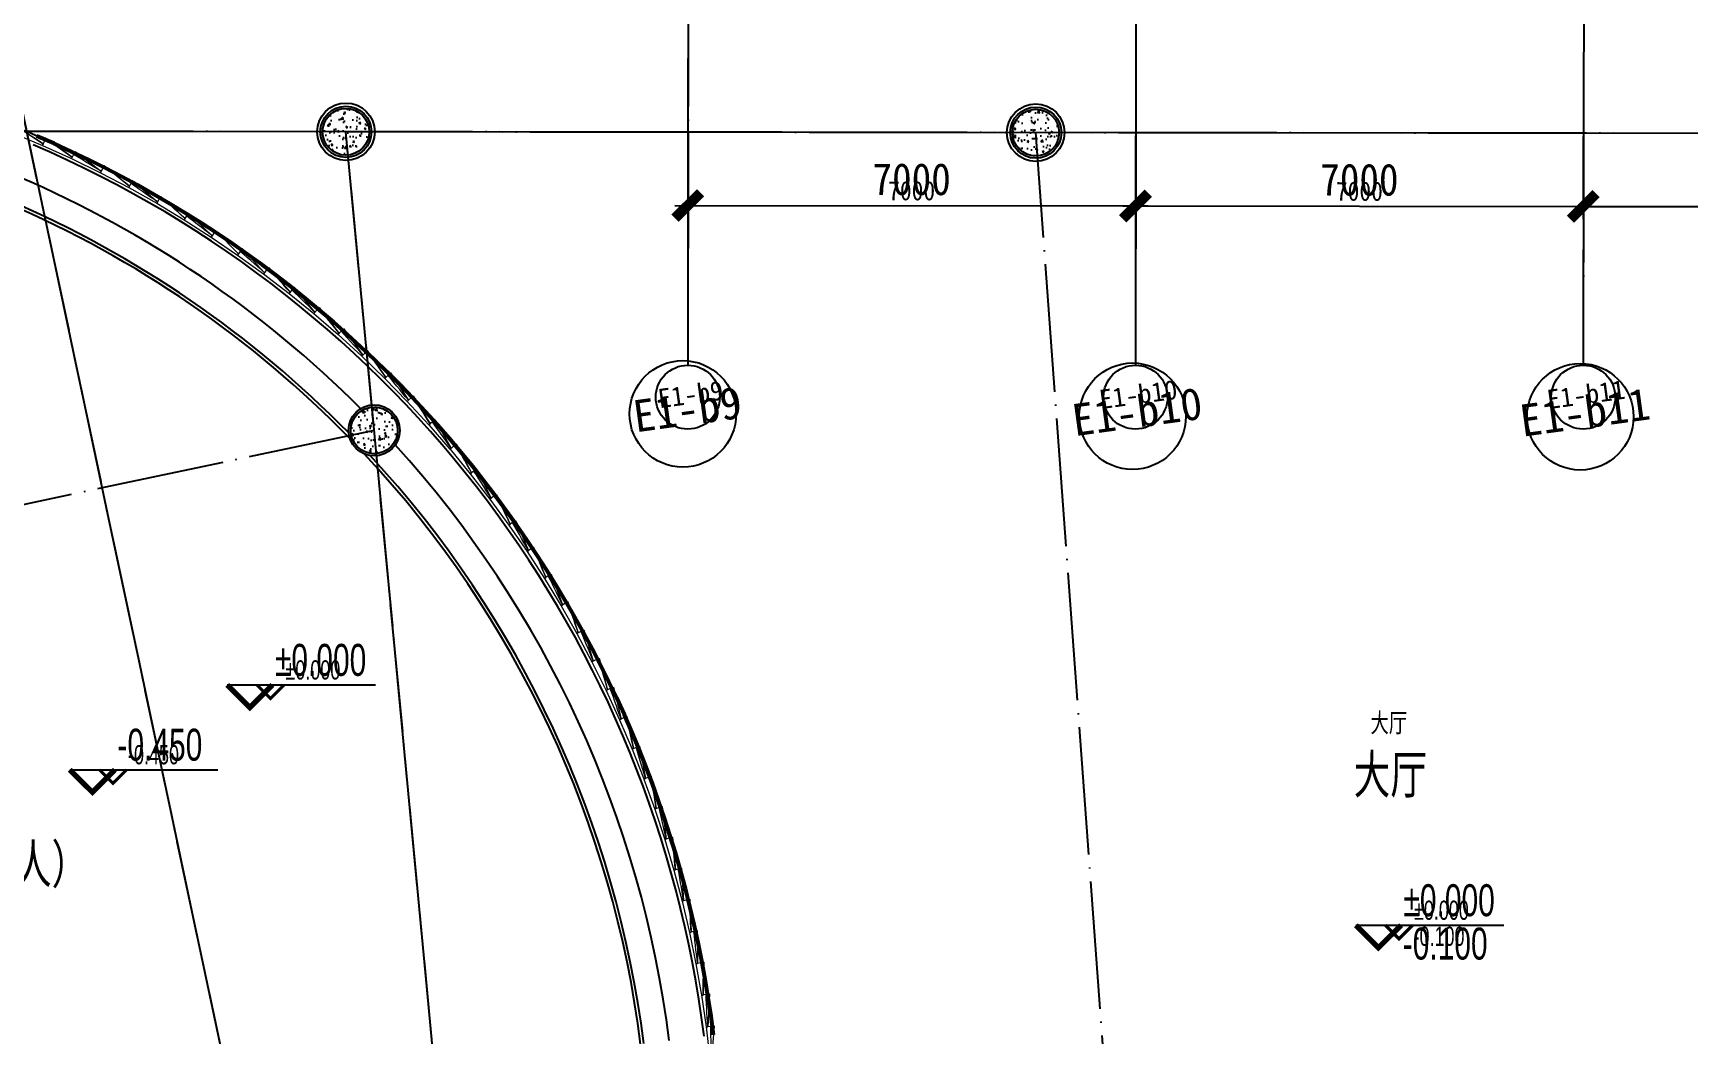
# Model space of a CAD drawing. Header units: millimetres. Extents: x 347599 to 1495443, y -100002 to 152717.
# Drawn here: x 1361493 to 1387381, y 22462 to 38135 of the extents above; entities that cross this region are included whole.
import ezdxf
from ezdxf.enums import TextEntityAlignment as Align

# ---------------------------------------------------------------- set-up
doc = ezdxf.new("R2010")
doc.units = ezdxf.units.MM
doc.header["$LTSCALE"] = 1000
doc.header["$PDMODE"] = 1
doc.linetypes.add('E-RG-1F$0$$0$DOTE', pattern=[2.42, 2, -0.2, 0.02, -0.2])
doc.linetypes.add('XRE2$0$HIDDEN', pattern=[0.375, 0.25, -0.125])
doc.layers.get('0').update_dxf_attribs({"linetype": 'CONTINUOUS'})
doc.layers.get('Defpoints').update_dxf_attribs({"linetype": 'CONTINUOUS'})
for name, color, linetype in [('$1$0S-COLS-HATCH', 8, 'CONTINUOUS'), ('$1$0S-COLS-LINE', 4, 'CONTINUOUS'), ('00外装饰面', 21, 'CONTINUOUS'), ('A-------', 18, 'CONTINUOUS'), ('A-WALL', 7, 'CONTINUOUS'), ('A—墙体', 7, 'CONTINUOUS'), ('A—文字索引', 40, 'CONTINUOUS'), ('A—轴线、尺寸', 1, 'CONTINUOUS'), ('E1-RD-1F$0$$1$0S-COLS-HATCH', 8, 'CONTINUOUS'), ('E1-RD-1F$0$$1$0S-COLS-LINE', 4, 'CONTINUOUS'), ('I-平面-标高（总）', 40, 'CONTINUOUS'), ('I—平面—文字', 40, 'CONTINUOUS'), ('I—平面—文字（放大1：100）', 40, 'XRE2$0$HIDDEN'), ('I—平面—标高', 40, 'CONTINUOUS'), ('I—平面—装饰面层线', 192, 'CONTINUOUS'), ('XRE2$0$0S-COLS-HATCH-A', 8, 'CONTINUOUS'), ('轴线100', 1, 'CONTINUOUS')]:
    doc.layers.add(name, color=color, linetype=linetype)
doc.layers.add('A-GLAZ', color=140, linetype='CONTINUOUS', lineweight=5)
doc.styles.add('ARIAL', font='simhei.ttf', dxfattribs={"width": 0.9})
doc.styles.add('E-RT-1F$0$XD2008', font='xd-hzs.shx', dxfattribs={"width": 0.7, "bigfont": 'xd-hztxt.shx'})
doc.styles.add('XD2008', font='simhei.ttf', dxfattribs={"width": 0.7})
doc.styles.add('幼圆', font='SIMYOU_0.TTF', dxfattribs={"width": 0.7})
doc.dimstyles.new('200', dxfattribs={"dimscale": 200, "dimtxt": 2.5, "dimasz": 2, "dimexe": 1, "dimexo": 1, "dimgap": 0.8, "dimtad": 1, "dimdec": 0, "dimdsep": 46, "dimtxsty": 'ARIAL', "dimblk1": 'ARCHTICK', "dimblk2": 'ARCHTICK', "dimsah": 1, "dimcen": -0.9, "dimdle": 1, "dimclrd": 256, "dimclre": 256, "dimclrt": 40, "dimaunit": 1, "dimadec": 0, "dimazin": 0, "dimtfac": 0.35, "dimtdec": 0, "dimtix": 1, "dimtmove": 2, "dimatfit": 3, "dimldrblk": 'ARCHTICK', "dimfxl": 0, "dimtvp": 0.8, "dimtolj": 1, "dimtzin": 0, "dimarcsym": 0})
doc.dimstyles.new('副本 100', dxfattribs={"dimscale": 100, "dimtxt": 2.5, "dimasz": 2, "dimexe": 1, "dimexo": 1, "dimgap": 0.8, "dimtad": 1, "dimdec": 0, "dimdsep": 46, "dimtxsty": 'ARIAL', "dimblk1": 'ARCHTICK', "dimblk2": 'ARCHTICK', "dimsah": 1, "dimcen": -0.9, "dimdle": 1, "dimclrd": 256, "dimclre": 256, "dimclrt": 40, "dimaunit": 1, "dimadec": 0, "dimazin": 0, "dimtfac": 0.35, "dimtdec": 0, "dimtix": 1, "dimtmove": 2, "dimatfit": 3, "dimldrblk": 'ARCHTICK', "dimfxl": 0, "dimtvp": 0.8, "dimtolj": 1, "dimtzin": 0, "dimarcsym": 0})
pattern_1 = [(50, (-10363982.86, 6219919.24), (286.904073, -25.100854), [30, -330]), (355, (-10363982.86, 6219919.24), (-55.5005334, 300.8768535), [24, -264]), (100.4514, (-10363958.95, 6219917.15), (231.4037527, 275.775817), [25.496076, -280.456845]), (46.1842, (-10363982.86, 6219999.24), (426.896419, -66.207606), [45, -495]), (96.6356, (-10363947.3, 6219993.72), (373.865082, 389.647148), [38.244115, -420.6852]), (351.1842, (-10363982.86, 6219999.24), (373.864778, 389.64744), [36, -396]), (21, (-10363942.86, 6219979.24), (238.762821, -161.0475563), [30, -330]), (326, (-10363942.86, 6219979.24), (97.326133, 290.060018), [24, -264]), (71.4514, (-10363922.97, 6219965.82), (336.0890514, 129.0121987), [25.496076, -280.456845]), (37.5, (-10363982.86, 6219919.24), (4.8639421, 133.1575415), [0, -260.8, 0, -268, 0, -265]), (7.5, (-10363982.86, 6219919.24), (105.227815, 157.7646848), [0, -152.8, 0, -254.8, 0, -101]), (327.5, (-10364072.06, 6219919.24), (213.5289745, -9.0219487), [0, -100, 0, -312, 0, -414]), (317.5, (-10364112.06, 6219919.24), (233.2744677, 40.041993), [0, -130, 0, -207.2, 0, -294])]

# ---------------------------------------------------------------- blocks, each defined once
blk = doc.blocks.new('_ArchTick')
at = {"color": 0, "linetype": 'ByBlock', "const_width": 0.4}
blk.add_lwpolyline([(-0.5, -0.5), (0.5, 0.5)], dxfattribs=at)
blk = doc.blocks.new('*D201')
at = {"layer": 'A—轴线、尺寸', "linetype": 'ByBlock', "lineweight": -2}
for p, q in [((1371732, 37640), (1371729, 35239)), ((1378732, 37632), (1378729, 35231)), ((1371529, 35440), (1378929, 35431))]:
    blk.add_line(p, q, dxfattribs=at)
at = {"layer": 'Defpoints', "color": 0, "linetype": 'ByBlock'}
for p in [(1371732, 37840), (1378732, 37832), (1378729, 35431)]:
    blk.add_point(p, dxfattribs=at)
at = {"layer": 'A—轴线、尺寸', "linetype": 'ByBlock', "lineweight": -2, "xscale": 400, "yscale": 400, "zscale": 400}
for p, rotation in [((1371729, 35439), 179.9322288725222), ((1378729, 35431), 359.9322288725222)]:
    blk.add_blockref('_ArchTick', p, dxfattribs=dict(at, rotation=rotation))
at = {"layer": 'A—轴线、尺寸', "color": 40, "linetype": 'ByBlock', "insert": (1375229, 35848), "char_height": 500, "attachment_point": 5, "rotation": 359.9322, "style": 'ARIAL'}
blk.add_mtext('\\A1;7000', dxfattribs=at)
blk = doc.blocks.new('*D231')
at = {"layer": 'A—轴线、尺寸', "linetype": 'ByBlock', "lineweight": -2}
for p, q in [((1378732, 37632), (1378729, 35231)), ((1385732, 37623), (1385729, 35223)), ((1378529, 35431), (1385929, 35423))]:
    blk.add_line(p, q, dxfattribs=at)
at = {"layer": 'Defpoints', "color": 0, "linetype": 'ByBlock'}
for p in [(1378732, 37832), (1385732, 37823), (1385729, 35423)]:
    blk.add_point(p, dxfattribs=at)
at = {"layer": 'A—轴线、尺寸', "linetype": 'ByBlock', "lineweight": -2, "xscale": 400, "yscale": 400, "zscale": 400}
for p, rotation in [((1378729, 35431), 179.9322288725222), ((1385729, 35423), 359.9322288725222)]:
    blk.add_blockref('_ArchTick', p, dxfattribs=dict(at, rotation=rotation))
at = {"layer": 'A—轴线、尺寸', "color": 40, "linetype": 'ByBlock', "insert": (1382229, 35840), "char_height": 500, "attachment_point": 5, "rotation": 359.9322, "style": 'ARIAL'}
blk.add_mtext('\\A1;7000', dxfattribs=at)
blk = doc.blocks.new('*D232')
at = {"layer": 'A—轴线、尺寸', "linetype": 'ByBlock', "lineweight": -2}
for p, q in [((1385732, 37723), (1385729, 35323)), ((1392732, 37715), (1392729, 35315)), ((1385629, 35423), (1392829, 35415))]:
    blk.add_line(p, q, dxfattribs=at)
at = {"layer": 'Defpoints', "color": 0, "linetype": 'ByBlock'}
for p in [(1385732, 37823), (1392732, 37815), (1392729, 35415)]:
    blk.add_point(p, dxfattribs=at)
at = {"layer": 'A—轴线、尺寸', "linetype": 'ByBlock', "lineweight": -2, "xscale": 200, "yscale": 200, "zscale": 200}
for p, rotation in [((1385729, 35423), 179.9322288725222), ((1392729, 35415), 359.9322288725222)]:
    blk.add_blockref('_ArchTick', p, dxfattribs=dict(at, rotation=rotation))
at = {"layer": 'A—轴线、尺寸', "color": 40, "linetype": 'ByBlock', "insert": (1389229, 35676), "char_height": 350, "attachment_point": 5, "rotation": 359.9322, "style": 'ARIAL'}
blk.add_mtext('\\A1;7000', dxfattribs=at)
blk = doc.blocks.new('E-RT-1F$0$ECADI-TAG-HGHT（国标）')
at = {"color": 1}
blk.add_line((-2.12, 2.12), (11.77, 2.12), dxfattribs=at)
at = {"color": 1, "const_width": 0.5}
blk.add_lwpolyline([(-2.12, 2.12), (0, 0), (2.12, 2.12)], dxfattribs=at)
at = {"color": 1}
blk.add_point((-1.48, 4.6), dxfattribs=at)
at = {"style": 'E-RT-1F$0$XD2008', "width": 0.7}
blk.add_attdef('FL', text='', height=3, dxfattribs=at).set_placement((-2.69, 2.97), align=Align.RIGHT)
for tag, p in [('F.F.L.', (2.28, 2.97)), ('T.O.S.', (2.28, -1.1))]:
    blk.add_attdef(tag, p, '', height=3, dxfattribs=at)
blk = doc.blocks.new('Adaptive - Lecture Hall Scale - Material 1-V70-E1b 和 E1c 号楼一层平面图 BLDG E1b AND E1c FIRST FLOOR PLAN')
at = {"layer": 'A-GLAZ', "color": 8}
for p, q in [((35413, 42607), (35708, 43035)), ((35462, 42586), (35413, 42607))]:
    blk.add_line(p, q, dxfattribs=at)
at = {"layer": 'A-GLAZ', "lineweight": 13}
for p, q in [((35528, 42559), (35731, 43025)), ((35731, 43025), (35708, 43035)), ((35462, 42586), (35528, 42559))]:
    blk.add_line(p, q, dxfattribs=at)
at = {"layer": 'A-GLAZ', "lineweight": 13, "flags": 128}
blk.add_lwpolyline([(35708, 43035), (35673, 42971), (35638, 42907), (35603, 42843), (35568, 42779), (35532, 42714), (35497, 42650), (35462, 42586)], dxfattribs=at)
blk = doc.blocks.new('Adaptive - Lecture Hall Scale - Material 3-10355585-E1b 和 E1c 号楼一层平面图 BLDG E1b AND E1c FIRST FLOOR PLAN')
at = {"layer": 'A-GLAZ', "lineweight": 13}
for p, q in [((54279, 48021), (54209, 47922)), ((54209, 47922), (54612, 47625)), ((54612, 47625), (54627, 47645))]:
    blk.add_line(p, q, dxfattribs=at)
at = {"layer": 'A-GLAZ', "color": 8}
for p, q in [((54279, 48021), (54281, 48024)), ((54281, 48024), (54627, 47645))]:
    blk.add_line(p, q, dxfattribs=at)
at = {"layer": 'A-GLAZ', "lineweight": 13, "flags": 128}
blk.add_lwpolyline([(54627, 47645), (54577, 47698), (54528, 47752), (54478, 47806), (54428, 47860), (54379, 47914), (54329, 47967), (54279, 48021)], dxfattribs=at)
blk = doc.blocks.new('Adaptive - Lecture Hall Scale - Material 1-10355586-E1b 和 E1c 号楼一层平面图 BLDG E1b AND E1c FIRST FLOOR PLAN')
at = {"layer": 'A-GLAZ', "lineweight": 13}
for p, q in [((54655, 47682), (54612, 47625)), ((54612, 47625), (55006, 47316)), ((55006, 47316), (55022, 47335))]:
    blk.add_line(p, q, dxfattribs=at)
at = {"layer": 'A-GLAZ', "color": 8}
for p, q in [((54655, 47682), (54687, 47724)), ((54687, 47724), (55022, 47335))]:
    blk.add_line(p, q, dxfattribs=at)
at = {"layer": 'A-GLAZ', "lineweight": 13, "flags": 128}
blk.add_lwpolyline([(55022, 47335), (54970, 47385), (54917, 47434), (54865, 47484), (54812, 47533), (54760, 47583), (54708, 47632), (54655, 47682)], dxfattribs=at)
blk = doc.blocks.new('Adaptive - Lecture Hall Scale - Material 1-V79-E1b 和 E1c 号楼一层平面图 BLDG E1b AND E1c FIRST FLOOR PLAN')
at = {"layer": 'A-GLAZ', "lineweight": 13}
for p, q in [((55083, 47410), (55006, 47316)), ((55006, 47316), (55392, 46996)), ((55392, 46996), (55408, 47015))]:
    blk.add_line(p, q, dxfattribs=at)
at = {"layer": 'A-GLAZ', "color": 8}
for p, q in [((55083, 47410), (55085, 47413)), ((55085, 47413), (55408, 47015))]:
    blk.add_line(p, q, dxfattribs=at)
at = {"layer": 'A-GLAZ', "lineweight": 13, "flags": 128}
blk.add_lwpolyline([(55408, 47015), (55362, 47071), (55315, 47128), (55269, 47184), (55222, 47241), (55176, 47297), (55129, 47354), (55083, 47410)], dxfattribs=at)
blk = doc.blocks.new('Adaptive - Lecture Hall Scale - Material 2-10355584-E1b 和 E1c 号楼一层平面图 BLDG E1b AND E1c FIRST FLOOR PLAN')
at = {"layer": 'A-GLAZ', "lineweight": 13}
for p, q in [((55438, 47050), (55392, 46996)), ((55392, 46996), (55768, 46665)), ((55768, 46665), (55785, 46683))]:
    blk.add_line(p, q, dxfattribs=at)
at = {"layer": 'A-GLAZ', "color": 8}
for p, q in [((55438, 47050), (55473, 47091)), ((55473, 47091), (55785, 46683))]:
    blk.add_line(p, q, dxfattribs=at)
at = {"layer": 'A-GLAZ', "lineweight": 13, "flags": 128}
blk.add_lwpolyline([(55785, 46683), (55735, 46736), (55686, 46788), (55636, 46840), (55587, 46893), (55537, 46945), (55488, 46998), (55438, 47050)], dxfattribs=at)
blk = doc.blocks.new('Adaptive - Lecture Hall Scale - Material 2-V80-E1b 和 E1c 号楼一层平面图 BLDG E1b AND E1c FIRST FLOOR PLAN')
at = {"layer": 'A-GLAZ', "lineweight": 13}
for p, q in [((56578, 46057), (56492, 45971)), ((56492, 45971), (56838, 45610)), ((56838, 45610), (56857, 45627))]:
    blk.add_line(p, q, dxfattribs=at)
at = {"layer": 'A-GLAZ', "color": 8}
for p, q in [((56578, 46057), (56581, 46059)), ((56581, 46059), (56857, 45627))]:
    blk.add_line(p, q, dxfattribs=at)
at = {"layer": 'A-GLAZ', "lineweight": 13, "flags": 128}
blk.add_lwpolyline([(56857, 45627), (56817, 45688), (56777, 45749), (56737, 45811), (56698, 45872), (56658, 45934), (56618, 45995), (56578, 46057)], dxfattribs=at)
blk = doc.blocks.new('Adaptive - Lecture Hall Scale - Material 3-V81-E1b 和 E1c 号楼一层平面图 BLDG E1b AND E1c FIRST FLOOR PLAN')
at = {"layer": 'A-GLAZ', "lineweight": 13}
for p, q in [((56891, 45658), (56838, 45610)), ((56838, 45610), (57175, 45238)), ((57175, 45238), (57193, 45254))]:
    blk.add_line(p, q, dxfattribs=at)
at = {"layer": 'A-GLAZ', "color": 8}
for p, q in [((56891, 45658), (56930, 45695)), ((56930, 45695), (57193, 45254))]:
    blk.add_line(p, q, dxfattribs=at)
at = {"layer": 'A-GLAZ', "lineweight": 13, "flags": 128}
blk.add_lwpolyline([(57193, 45254), (57150, 45312), (57107, 45370), (57064, 45428), (57021, 45485), (56977, 45543), (56934, 45601), (56891, 45658)], dxfattribs=at)
blk = doc.blocks.new('Adaptive - Lecture Hall Scale - Material 2-V72-E1b 和 E1c 号楼一层平面图 BLDG E1b AND E1c FIRST FLOOR PLAN')
at = {"layer": 'A-GLAZ', "color": 8}
for p, q in [((38641, 47174), (39094, 47431)), ((38643, 47172), (38641, 47174))]:
    blk.add_line(p, q, dxfattribs=at)
at = {"layer": 'A-GLAZ', "lineweight": 13}
for p, q in [((38725, 47081), (39110, 47412)), ((39110, 47412), (39094, 47431)), ((38643, 47172), (38725, 47081))]:
    blk.add_line(p, q, dxfattribs=at)
at = {"layer": 'A-GLAZ', "lineweight": 13, "flags": 128}
blk.add_lwpolyline([(39094, 47431), (39029, 47394), (38965, 47357), (38901, 47320), (38836, 47283), (38772, 47246), (38708, 47209), (38643, 47172)], dxfattribs=at)
blk = doc.blocks.new('*D449')
at = {"layer": 'Defpoints', "color": 0, "linetype": 'Continuous'}
for p in [(1371732, 37840), (1378732, 37832), (1378729, 35431)]:
    blk.add_point(p, dxfattribs=at)
at = {"layer": '轴线100', "linetype": 'Continuous', "lineweight": -2}
for p, q in [((1371732, 37740), (1371729, 35339)), ((1378732, 37732), (1378729, 35331)), ((1371629, 35440), (1378829, 35431))]:
    blk.add_line(p, q, dxfattribs=at)
at = {"layer": '轴线100', "linetype": 'Continuous', "lineweight": -2, "xscale": 200, "yscale": 200, "zscale": 200}
for p, rotation in [((1371729, 35439), 179.9322288724761), ((1378729, 35431), 359.9322288724761)]:
    blk.add_blockref('_ArchTick', p, dxfattribs=dict(at, rotation=rotation))
at = {"layer": '轴线100', "color": 40, "linetype": 'Continuous', "insert": (1375229, 35667), "char_height": 300, "attachment_point": 5, "rotation": 359.9322, "style": 'ARIAL'}
blk.add_mtext('\\A1;7000', dxfattribs=at)
blk = doc.blocks.new('*D479')
at = {"layer": 'Defpoints', "color": 0, "linetype": 'Continuous'}
for p in [(1378732, 37832), (1385732, 37823), (1385729, 35423)]:
    blk.add_point(p, dxfattribs=at)
at = {"layer": '轴线100', "linetype": 'Continuous', "lineweight": -2}
for p, q in [((1378732, 37732), (1378729, 35331)), ((1385732, 37723), (1385729, 35323)), ((1378629, 35431), (1385829, 35423))]:
    blk.add_line(p, q, dxfattribs=at)
at = {"layer": '轴线100', "linetype": 'Continuous', "lineweight": -2, "xscale": 200, "yscale": 200, "zscale": 200}
for p, rotation in [((1378729, 35431), 179.9322288724761), ((1385729, 35423), 359.9322288724761)]:
    blk.add_blockref('_ArchTick', p, dxfattribs=dict(at, rotation=rotation))
at = {"layer": '轴线100', "color": 40, "linetype": 'Continuous', "insert": (1382229, 35659), "char_height": 300, "attachment_point": 5, "rotation": 359.9322, "style": 'ARIAL'}
blk.add_mtext('\\A1;7000', dxfattribs=at)
blk = doc.blocks.new('*D480')
at = {"layer": 'Defpoints', "color": 0, "linetype": 'Continuous'}
for p in [(1385732, 37823), (1392732, 37815), (1392729, 35415)]:
    blk.add_point(p, dxfattribs=at)
at = {"layer": '轴线100', "linetype": 'Continuous', "lineweight": -2}
for p, q in [((1385732, 37723), (1385729, 35323)), ((1392732, 37715), (1392729, 35315)), ((1385629, 35423), (1392829, 35415))]:
    blk.add_line(p, q, dxfattribs=at)
at = {"layer": '轴线100', "linetype": 'Continuous', "lineweight": -2, "xscale": 200, "yscale": 200, "zscale": 200}
for p, rotation in [((1385729, 35423), 179.9322288724761), ((1392729, 35415), 359.9322288724761)]:
    blk.add_blockref('_ArchTick', p, dxfattribs=dict(at, rotation=rotation))
at = {"layer": '轴线100', "color": 40, "linetype": 'Continuous', "insert": (1389229, 35650), "char_height": 300, "attachment_point": 5, "rotation": 359.9322, "style": 'ARIAL'}
blk.add_mtext('\\A1;7000', dxfattribs=at)

msp = doc.modelspace()

# ---------------------------------------------------------------- hatches: boundary and pattern name
at = {"layer": '$1$0S-COLS-HATCH'}
h = msp.add_hatch(color=256, dxfattribs=at)
edge = h.paths.add_edge_path()
edge.add_arc((1366825.6, 31920.2), 400, 0, 360)
edge = h.paths.add_edge_path(flags=17)
edge.add_arc((1366825.6, 31920.2), 365, 0, 360)
at = {"layer": 'A-------'}
h = msp.add_hatch(color=256, dxfattribs=at)
edge = h.paths.add_edge_path()
edge.add_arc((1366383.9, 36591), 400, 0, 360)
edge = h.paths.add_edge_path(flags=17)
edge.add_arc((1366383.9, 36591), 365, 0, 360)
h = msp.add_hatch(color=256, dxfattribs=at)
edge = h.paths.add_edge_path()
edge.add_arc((1377169.7, 36578.3), 400, 0, 360)
edge = h.paths.add_edge_path(flags=17)
edge.add_arc((1377169.7, 36578.3), 365, 0, 360)
h = msp.add_hatch(color=256, dxfattribs=at)
edge = h.paths.add_edge_path()
edge.add_arc((1366825.6, 31920.2), 400, 0, 360)
edge = h.paths.add_edge_path(flags=17)
edge.add_arc((1366825.6, 31920.2), 365, 0, 360)
at = {"layer": 'E1-RD-1F$0$$1$0S-COLS-HATCH'}
h = msp.add_hatch(color=256, dxfattribs=at)
edge = h.paths.add_edge_path()
edge.add_arc((1366384, 36591), 400, 0, 360)
edge = h.paths.add_edge_path(flags=17)
edge.add_arc((1366384, 36591), 365, 0, 360)
h = msp.add_hatch(color=256, dxfattribs=at)
edge = h.paths.add_edge_path()
edge.add_arc((1366384, 36591), 400, 0, 360)
edge = h.paths.add_edge_path(flags=17)
edge.add_arc((1366384, 36591), 365, 0, 360)
at = {"layer": 'XRE2$0$0S-COLS-HATCH-A'}
h = msp.add_hatch(dxfattribs=at)
h.set_pattern_fill('AR-CONC', color=256, scale=40, style=0)
h.set_pattern_definition(pattern_1)
edge = h.paths.add_edge_path()
edge.add_arc((1366383.9, 36591), 365, 0, 360)
h = msp.add_hatch(dxfattribs=at)
h.set_pattern_fill('AR-CONC', color=256, scale=40, style=0)
h.set_pattern_definition(pattern_1)
edge = h.paths.add_edge_path()
edge.add_arc((1377169.7, 36578.3), 365, 0, 360)
h = msp.add_hatch(dxfattribs=at)
h.set_pattern_fill('AR-CONC', color=256, scale=40, style=0)
h.set_pattern_definition(pattern_1)
edge = h.paths.add_edge_path()
edge.add_arc((1366825.6, 31920.2), 365, 0, 360)

# ---------------------------------------------------------------- linework, layer by layer
at = {"layer": '$1$0S-COLS-LINE'}
for radius in [400, 365]:
    msp.add_circle((1366825.6, 31920.2, 0), radius, dxfattribs=at)
for centre, radius in [((1366383.9, 36591, 0), 400), ((1366383.9, 36591, 0), 365), ((1377169.7, 36578.3, 0), 400), ((1377169.7, 36578.3, 0), 365), ((1366825.6, 31920.2, 0), 400), ((1366825.6, 31920.2, 0), 365)]:
    msp.add_circle(centre, radius)
at = {"layer": '00外装饰面', "linetype": 'ByBlock', "ltscale": 5}
for centre in [(1366383.9, 36591), (1377169.7, 36578.3)]:
    msp.add_circle(centre, 450, dxfattribs=at)
at = {"layer": 'A-WALL', "lineweight": 53}
msp.add_arc((1354578.5, 20267.1, 0), 17691, 7.12842, 66.78267, dxfattribs=at)
at = {"layer": 'A—墙体'}
for centre, radius, start, end in [((1356628, 25045.1, 0), 12492, 66.78304, 82.50385), ((1354578.3, 20266.9, 0), 17541.2, 7.12862, 66.78246), ((1354578.5, 20267.1, 0), 16991, 44.89719, 66.78267), ((1354578.5, 20267.1, 0), 16591, 44.42325, 66.78267), ((1354578.5, 20267.1, 0), 16991, 7.12842, 42.25554), ((1354578.5, 20267.1, 0), 16591, 7.12842, 42.72949)]:
    msp.add_arc(centre, radius, start, end, dxfattribs=at)
at = {"layer": 'A—轴线、尺寸', "linetype": 'E-RG-1F$0$$0$DOTE'}
for p, q in [((1368069.1, 5070.1), (1347156.8, 103856.2)), ((1371750.7, 51084.7), (1371730.7, 34184.3)), ((1378750.7, 51076.4), (1378730.7, 34176)), ((1385750.7, 51068.1), (1385730.7, 34167.8)), ((1407085, 36542.9), (1355553.8, 36603.8)), ((1369322.2, 5523.8), (1366383.9, 36591)), ((1379418.6, 5975.5), (1377169.7, 36578.3)), ((1366825.7, 31920), (1328011.1, 23703.2))]:
    msp.add_line(p, q, dxfattribs=at)
at = {"layer": 'A—轴线、尺寸', "linetype": 'ByBlock'}
for p, q in [((1371733.5, 36584.7), (1371729.2, 32939.5)), ((1378733.5, 36576.4), (1378729.2, 32939.5)), ((1385733.5, 36568.1), (1385729.3, 32939.5))]:
    msp.add_line(p, q, dxfattribs=at)
for centre in [(1371652.4, 32178.4), (1378683.1, 32141.2), (1385683.1, 32132.9)]:
    msp.add_circle(centre, 833.3, dxfattribs=at)
at = {"layer": 'E1-RD-1F$0$$1$0S-COLS-LINE'}
for radius in [400, 400, 365, 365]:
    msp.add_circle((1366384, 36591), radius, dxfattribs=at)
at = {"layer": 'I—平面—装饰面层线'}
for start, end in [(44.14307, 66.78267), (7.12842, 43.00967)]:
    msp.add_arc((1354578.5, 20267.1, 0), 16541, start, end, dxfattribs=at)
at = {"layer": '轴线100', "linetype": 'E-RG-1F$0$$0$DOTE'}
for p, q in [((1367670.5, 6953), (1347156.8, 103856.2)), ((1371750.7, 51084.7), (1371730.7, 34184.3)), ((1378750.7, 51076.4), (1378730.7, 34176)), ((1385750.7, 51068.1), (1385730.7, 34167.8)), ((1414818.2, 36533.7), (1355553.8, 36603.8)), ((1369166.2, 7173.4), (1366383.9, 36591)), ((1379418.6, 5975.5), (1377169.7, 36578.3)), ((1366825.7, 31920), (1328011.1, 23703.2))]:
    msp.add_line(p, q, dxfattribs=at)
at = {"layer": '轴线100', "linetype": 'ByBlock'}
for p, q in [((1371733.5, 36584.7), (1371729.2, 32939.5)), ((1378733.5, 36576.4), (1378729.2, 32939.5)), ((1385733.5, 36568.1), (1385729.3, 32939.5))]:
    msp.add_line(p, q, dxfattribs=at)
for centre in [(1371729.2, 32439.5), (1378729.2, 32439.5), (1385729.3, 32439.5)]:
    msp.add_circle(centre, 500, dxfattribs=at)

# ---------------------------------------------------------------- block references
at = {"layer": 'A-GLAZ', "color": 8}
for name, p, rotation in [('Adaptive - Lecture Hall Scale - Material 2-V72-E1b 和 E1c 号楼一层平面图 BLDG E1b AND E1c FIRST FLOOR PLAN', (1301676.3, 49864.3, 0), 296.8450498492267), ('Adaptive - Lecture Hall Scale - Material 3-10355585-E1b 和 E1c 号楼一层平面图 BLDG E1b AND E1c FIRST FLOOR PLAN', (1318531.2, -21730.4, 0), 11.95260540478263), ('Adaptive - Lecture Hall Scale - Material 1-10355586-E1b 和 E1c 号楼一层平面图 BLDG E1b AND E1c FIRST FLOOR PLAN', (1318531.2, -21730.4, 0), 11.95260540478263), ('Adaptive - Lecture Hall Scale - Material 1-V79-E1b 和 E1c 号楼一层平面图 BLDG E1b AND E1c FIRST FLOOR PLAN', (1318531.2, -21730.4, 0), 11.95260540478263), ('Adaptive - Lecture Hall Scale - Material 2-10355584-E1b 和 E1c 号楼一层平面图 BLDG E1b AND E1c FIRST FLOOR PLAN', (1318531.2, -21730.4, 0), 11.95260540478263), ('Adaptive - Lecture Hall Scale - Material 1-V79-E1b 和 E1c 号楼一层平面图 BLDG E1b AND E1c FIRST FLOOR PLAN', (1316198.2, -19609.6, 0), 8.68816096033851), ('Adaptive - Lecture Hall Scale - Material 1-10355586-E1b 和 E1c 号楼一层平面图 BLDG E1b AND E1c FIRST FLOOR PLAN', (1313989.7, -17359.3, 0), 5.4237165158938), ('Adaptive - Lecture Hall Scale - Material 2-V80-E1b 和 E1c 号楼一层平面图 BLDG E1b AND E1c FIRST FLOOR PLAN', (1318531.2, -21730.4, 0), 11.95260540478263), ('Adaptive - Lecture Hall Scale - Material 3-V81-E1b 和 E1c 号楼一层平面图 BLDG E1b AND E1c FIRST FLOOR PLAN', (1318531.2, -21730.4, 0), 11.95260540478263), ('Adaptive - Lecture Hall Scale - Material 1-V79-E1b 和 E1c 号楼一层平面图 BLDG E1b AND E1c FIRST FLOOR PLAN', (1311912.9, -14986.9, 0), 2.159272071449335), ('Adaptive - Lecture Hall Scale - Material 2-10355584-E1b 和 E1c 号楼一层平面图 BLDG E1b AND E1c FIRST FLOOR PLAN', (1311912.9, -14986.9, 0), 2.159272071449637), ('Adaptive - Lecture Hall Scale - Material 1-V79-E1b 和 E1c 号楼一层平面图 BLDG E1b AND E1c FIRST FLOOR PLAN', (1309974.6, -12500.1, 0), 358.8948276270051), ('Adaptive - Lecture Hall Scale - Material 2-10355584-E1b 和 E1c 号楼一层平面图 BLDG E1b AND E1c FIRST FLOOR PLAN', (1309974.6, -12500.1, 0), 358.8948276270051), ('Adaptive - Lecture Hall Scale - Material 1-V79-E1b 和 E1c 号楼一层平面图 BLDG E1b AND E1c FIRST FLOOR PLAN', (1308181.1, -9907, 0), 355.6303831825604), ('Adaptive - Lecture Hall Scale - Material 1-10355586-E1b 和 E1c 号楼一层平面图 BLDG E1b AND E1c FIRST FLOOR PLAN', (1306538.1, -7215.9, 0), 352.3659387381165), ('Adaptive - Lecture Hall Scale - Material 3-10355585-E1b 和 E1c 号楼一层平面图 BLDG E1b AND E1c FIRST FLOOR PLAN', (1305051, -4435.7, 0), 349.1014942936714), ('Adaptive - Lecture Hall Scale - Material 1-10355586-E1b 和 E1c 号楼一层平面图 BLDG E1b AND E1c FIRST FLOOR PLAN', (1305051, -4435.7, 0), 349.1014942936715), ('Adaptive - Lecture Hall Scale - Material 2-V80-E1b 和 E1c 号楼一层平面图 BLDG E1b AND E1c FIRST FLOOR PLAN', (1308181.1, -9907, 0), 355.6303831825609), ('Adaptive - Lecture Hall Scale - Material 3-V81-E1b 和 E1c 号楼一层平面图 BLDG E1b AND E1c FIRST FLOOR PLAN', (1308181.1, -9907, 0), 355.6303831825604), ('Adaptive - Lecture Hall Scale - Material 2-V80-E1b 和 E1c 号楼一层平面图 BLDG E1b AND E1c FIRST FLOOR PLAN', (1306538.1, -7215.9, 0), 352.3659387381161), ('Adaptive - Lecture Hall Scale - Material 1-10355586-E1b 和 E1c 号楼一层平面图 BLDG E1b AND E1c FIRST FLOOR PLAN', (1302563.4, 1356, 0), 342.5726054047826), ('Adaptive - Lecture Hall Scale - Material 3-10355585-E1b 和 E1c 号楼一层平面图 BLDG E1b AND E1c FIRST FLOOR PLAN', (1301570.9, 4348.7, 0), 339.3081609603382), ('Adaptive - Lecture Hall Scale - Material 1-10355586-E1b 和 E1c 号楼一层平面图 BLDG E1b AND E1c FIRST FLOOR PLAN', (1301570.9, 4348.7, 0), 339.3081609603385), ('Adaptive - Lecture Hall Scale - Material 2-V80-E1b 和 E1c 号楼一层平面图 BLDG E1b AND E1c FIRST FLOOR PLAN', (1303724.7, -1575.3, 0), 345.8370498492272), ('Adaptive - Lecture Hall Scale - Material 3-V81-E1b 和 E1c 号楼一层平面图 BLDG E1b AND E1c FIRST FLOOR PLAN', (1303724.7, -1575.3, 0), 345.837049849227), ('Adaptive - Lecture Hall Scale - Material 1-V79-E1b 和 E1c 号楼一层平面图 BLDG E1b AND E1c FIRST FLOOR PLAN', (1300750.4, 7393, 0), 336.0437165158936), ('Adaptive - Lecture Hall Scale - Material 1-10355586-E1b 和 E1c 号楼一层平面图 BLDG E1b AND E1c FIRST FLOOR PLAN', (1300104.7, 10479.2, 0), 332.7792720714494), ('Adaptive - Lecture Hall Scale - Material 2-V80-E1b 和 E1c 号楼一层平面图 BLDG E1b AND E1c FIRST FLOOR PLAN', (1301570.9, 4348.7, 0), 339.3081609603383), ('Adaptive - Lecture Hall Scale - Material 2-10355584-E1b 和 E1c 号楼一层平面图 BLDG E1b AND E1c FIRST FLOOR PLAN', (1300104.7, 10479.2, 0), 332.779272071449), ('Adaptive - Lecture Hall Scale - Material 3-10355585-E1b 和 E1c 号楼一层平面图 BLDG E1b AND E1c FIRST FLOOR PLAN', (1299345, 16736.6, 0), 326.2503831825604), ('Adaptive - Lecture Hall Scale - Material 1-10355586-E1b 和 E1c 号楼一层平面图 BLDG E1b AND E1c FIRST FLOOR PLAN', (1299345, 16736.6, 0), 326.2503831825607), ('Adaptive - Lecture Hall Scale - Material 1-V79-E1b 和 E1c 号楼一层平面图 BLDG E1b AND E1c FIRST FLOOR PLAN', (1299345, 16736.6, 0), 326.2503831825605), ('Adaptive - Lecture Hall Scale - Material 3-V81-E1b 和 E1c 号楼一层平面图 BLDG E1b AND E1c FIRST FLOOR PLAN', (1300104.7, 10479.2, 0), 332.7792720714493), ('Adaptive - Lecture Hall Scale - Material 1-V79-E1b 和 E1c 号楼一层平面图 BLDG E1b AND E1c FIRST FLOOR PLAN', (1299233.6, 19887.5, 0), 322.9859387381164), ('Adaptive - Lecture Hall Scale - Material 1-10355586-E1b 和 E1c 号楼一层平面图 BLDG E1b AND E1c FIRST FLOOR PLAN', (1299301.7, 23039.8, 0), 319.7214942936719), ('Adaptive - Lecture Hall Scale - Material 2-V80-E1b 和 E1c 号楼一层平面图 BLDG E1b AND E1c FIRST FLOOR PLAN', (1299345, 16736.6, 0), 326.2503831825602), ('Adaptive - Lecture Hall Scale - Material 2-10355584-E1b 和 E1c 号楼一层平面图 BLDG E1b AND E1c FIRST FLOOR PLAN', (1299301.7, 23039.8, 0), 319.7214942936717), ('Adaptive - Lecture Hall Scale - Material 1-V70-E1b 和 E1c 号楼一层平面图 BLDG E1b AND E1c FIRST FLOOR PLAN', (1381582.3, 77194.5, 0), 209.9197165158932)]:
    msp.add_blockref(name, p, dxfattribs=dict(at, rotation=rotation))
at = {"layer": 'I-平面-标高（总）'}
ref = msp.add_blockref('E-RT-1F$0$ECADI-TAG-HGHT（国标）', (1364882.7, 27584.4), dxfattribs=dict(at, xscale=166.6666666664841, yscale=166.6666666664841, zscale=166.6666666664841))
ref.add_attrib('F.F.L.', '%%P0.000', (1365274.3, 28079), dxfattribs={"layer": '0', "height": 500, "style": '幼圆', "width": 0.7})
ref = msp.add_blockref('E-RT-1F$0$ECADI-TAG-HGHT（国标）', (1362420.7, 26257.6), dxfattribs=dict(at, xscale=166.6666666664841, yscale=166.6666666664841, zscale=166.6666666664841))
ref.add_attrib('F.F.L.', '-0.450', (1362812.2, 26752.2), dxfattribs={"layer": '0', "height": 500, "style": '幼圆', "width": 0.7})
ref = msp.add_blockref('E-RT-1F$0$ECADI-TAG-HGHT（国标）', (1382526.5, 23824.8), dxfattribs=dict(at, xscale=166.6666666664841, yscale=166.6666666664841, zscale=166.6666666664841))
ref.add_attrib('F.F.L.', '%%p0.000', (1382918.1, 24319.4), dxfattribs={"layer": '0', "height": 500, "style": '幼圆', "width": 0.7})
ref.add_attrib('T.O.S.', '-0.100', (1382907.1, 23640.7), dxfattribs={"layer": '0', "height": 500, "style": '幼圆', "width": 0.7})
at = {"layer": 'I—平面—标高'}
ref = msp.add_blockref('E-RT-1F$0$ECADI-TAG-HGHT（国标）', (1365204.3, 27725.9), dxfattribs=dict(at, xscale=99.99999999989046, yscale=99.99999999989048, zscale=99.99999999989046))
ref.add_attrib('F.F.L.', '%%P0.000', (1365439.2, 28022.6), dxfattribs={"layer": '0', "height": 300, "style": '幼圆', "width": 0.7})
ref = msp.add_blockref('E-RT-1F$0$ECADI-TAG-HGHT（国标）', (1362742.2, 26399.1), dxfattribs=dict(at, xscale=99.99999999989046, yscale=99.99999999989048, zscale=99.99999999989046))
ref.add_attrib('F.F.L.', '-0.450', (1362977.2, 26695.8), dxfattribs={"layer": '0', "height": 300, "style": '幼圆', "width": 0.7})
ref = msp.add_blockref('E-RT-1F$0$ECADI-TAG-HGHT（国标）', (1382848.1, 23966.2), dxfattribs=dict(at, xscale=99.99999999989046, yscale=99.99999999989048, zscale=99.99999999989046))
ref.add_attrib('F.F.L.', '%%p0.000', (1383083, 24263), dxfattribs={"layer": '0', "height": 300, "style": '幼圆', "width": 0.7})
ref.add_attrib('T.O.S.', '-0.100', (1383076.4, 23855.8), dxfattribs={"layer": '0', "height": 300, "style": '幼圆', "width": 0.7})

# ---------------------------------------------------------------- texts
at = {"layer": 'A—文字索引', "style": 'ARIAL'}
for s, p in [('E1-b9', (1371724.9, 32251.7)), ('E1-b10', (1378755.6, 32214.6)), ('E1-b11', (1385755.6, 32206.3))]:
    msp.add_text(s, height=500, rotation=7.78334, dxfattribs=at).set_placement(p, align=Align.MIDDLE_CENTER)
at = {"layer": 'I—平面—文字', "linetype": 'ByBlock', "style": 'XD2008', "width": 0.7}
for s, p in [('大厅', (1382139.2, 26238.4, 0)), ('报告厅（363人）', (1358060.6, 24834.7))]:
    msp.add_text(s, height=600, rotation=360, dxfattribs=at).set_placement(p)
at = {"layer": 'I—平面—文字（放大1：100）', "linetype": 'ByBlock', "style": 'XD2008', "width": 0.7}
msp.add_text('大厅', height=300, rotation=0.19758, dxfattribs=at).set_placement((1382403.1, 27194.7))
at = {"layer": '轴线100', "color": 40, "style": 'ARIAL'}
for s, p in [('E1-b9', (1371772.7, 32483.5)), ('E1-b10', (1378772.7, 32483.5)), ('E1-b11', (1385772.7, 32483.5))]:
    msp.add_text(s, height=300, rotation=7.78334, dxfattribs=at).set_placement(p, align=Align.MIDDLE_CENTER)

# ---------------------------------------------------------------- dimensions: what is measured, and where the dimension line sits
at = {"layer": 'A—轴线、尺寸', "linetype": 'ByBlock'}
for base, p1, p2, picture, middle in [((1378728.9, 35431.2), (1371731.8, 37839.9), (1378731.8, 37831.6), '*D201', (1375229.4, 35848.1)), ((1385728.9, 35422.9), (1378731.8, 37831.6), (1385731.8, 37823.3), '*D231', (1382229.4, 35839.9))]:
    dim = msp.add_linear_dim(base=base, p1=p1, p2=p2, angle=359.93223, dimstyle='200', dxfattribs=at)
    dim.commit()
    dim.dimension.update_dxf_attribs({"geometry": picture, "text_midpoint": middle})
dim = msp.add_linear_dim(base=(1392728.9, 35414.6), p1=(1385731.8, 37823.3), p2=(1392731.8, 37815), angle=359.93223, dimstyle='200', override={"dimscale": 100, "dimtxt": 3.5}, dxfattribs=at)
dim.commit()
dim.dimension.update_dxf_attribs({"geometry": '*D232', "text_midpoint": (1389229.2, 35675.7)})
at = {"layer": '轴线100', "linetype": 'Continuous'}
for base, p1, p2, picture, middle in [((1378728.9, 35431.2), (1371731.8, 37839.9), (1378731.8, 37831.6), '*D449', (1375229.2, 35667)), ((1385728.9, 35422.9), (1378731.8, 37831.6), (1385731.8, 37823.3), '*D479', (1382229.2, 35658.7)), ((1392728.9, 35414.6), (1385731.8, 37823.3), (1392731.8, 37815), '*D480', (1389229.2, 35650.5))]:
    dim = msp.add_linear_dim(base=base, p1=p1, p2=p2, angle=359.93223, dimstyle='副本 100', override={"dimtxt": 3}, dxfattribs=at)
    dim.commit()
    dim.dimension.update_dxf_attribs({"geometry": picture, "text_midpoint": middle})

doc.saveas('drawing.dxf')
